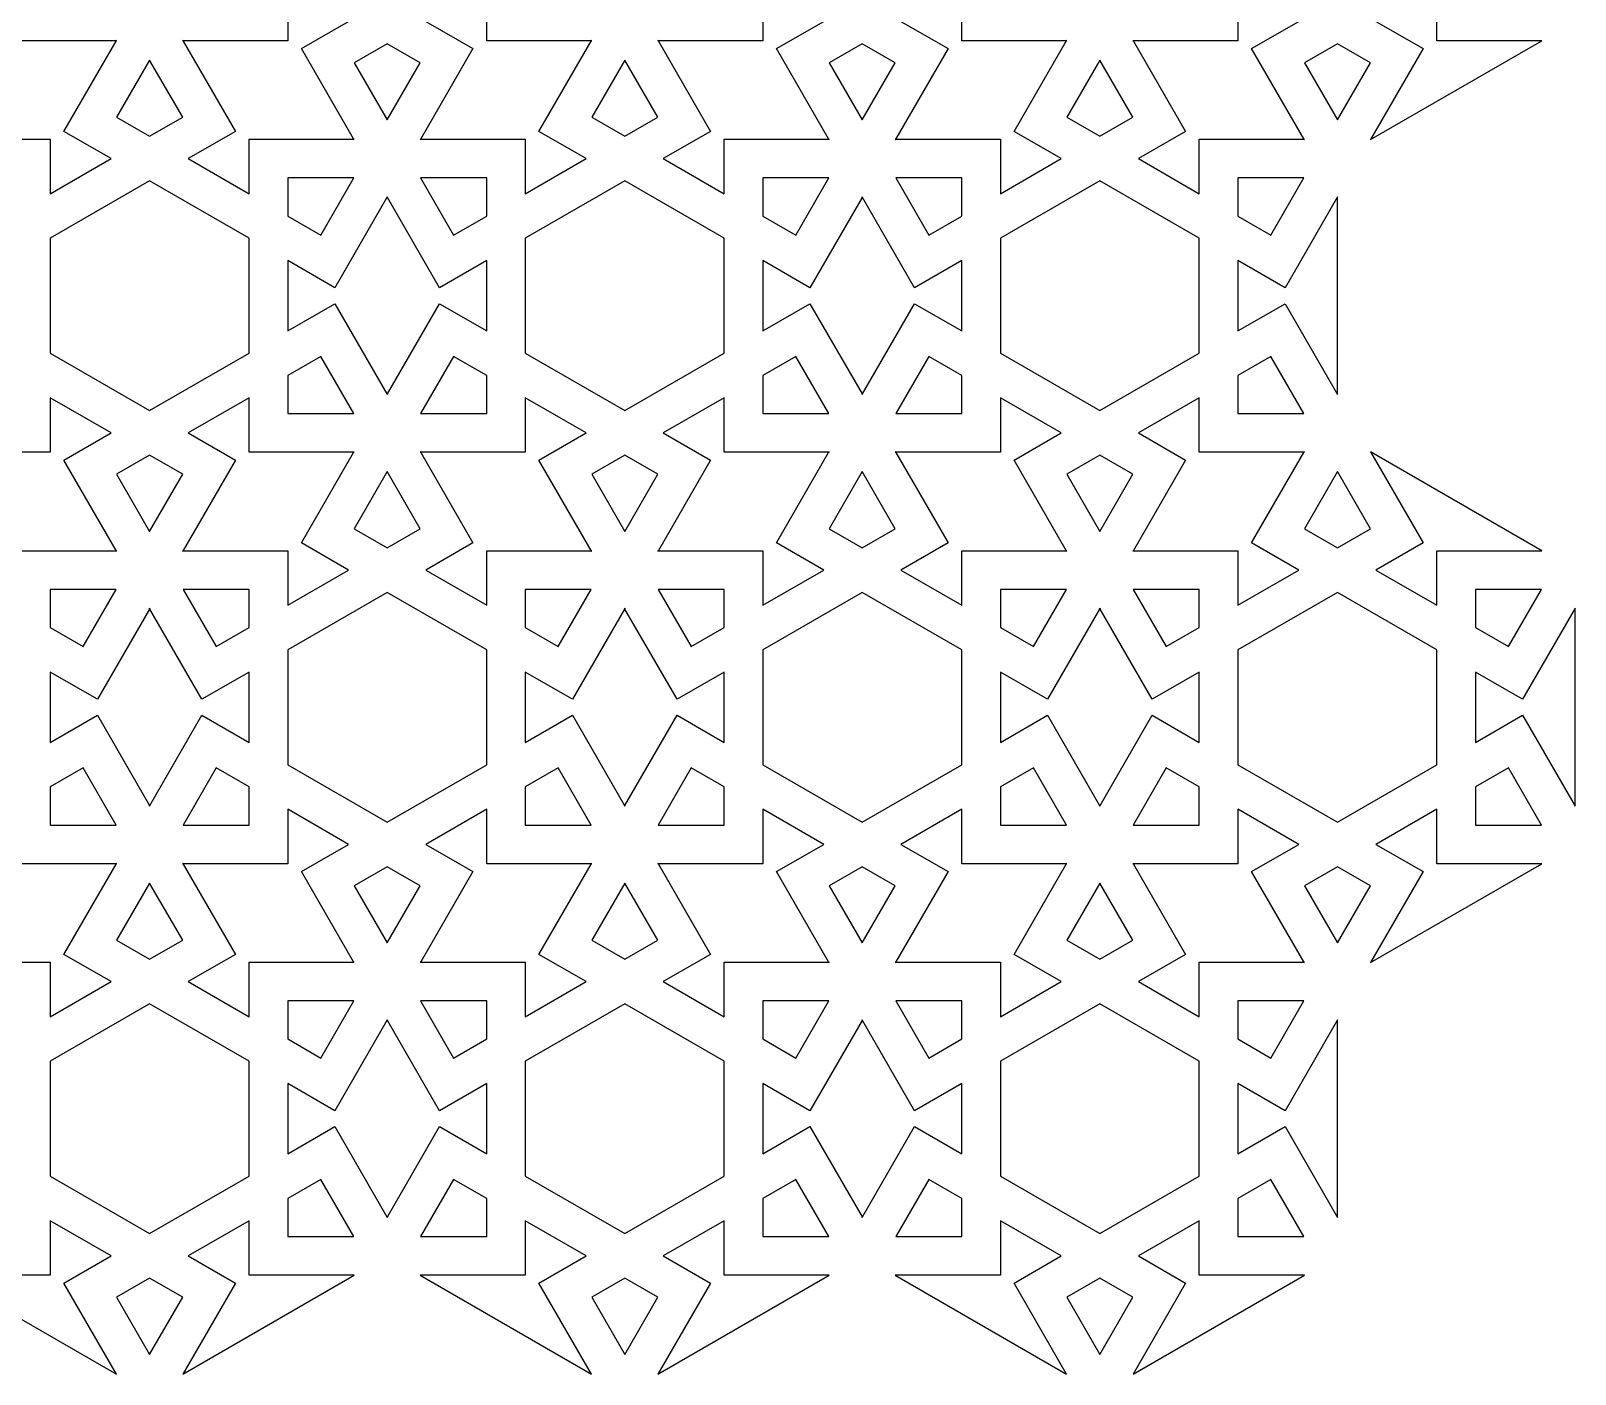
# Model space of a CAD drawing. Header units: metres. Extents: x -128 to 138, y -11 to 215.
# Drawn here: x 73.8 to 137.9, y -10.6 to 45.1 of the extents above; entities that cross this region are included whole.
import ezdxf

# ---------------------------------------------------------------- set-up
doc = ezdxf.new("R2010")
doc.units = ezdxf.units.M

msp = doc.modelspace()

# ---------------------------------------------------------------- linework, layer by layer
for p, q in [((84.4913, 46.9336), (84.4913, 44.6769)), ((92.7374, 44.6769), (92.7374, 46.9336)), ((104.183, 46.9336), (104.183, 44.6769)), ((112.429, 44.6769), (112.429, 46.9336)), ((123.875, 46.9336), (123.875, 44.6769)), ((132.122, 44.6769), (132.122, 46.9336)), ((85.06, 44.3486), (87.0144, 45.4769)), ((90.2144, 45.4769), (92.1687, 44.3486)), ((104.752, 44.3486), (106.706, 45.4769)), ((109.906, 45.4769), (111.861, 44.3486)), ((124.444, 44.3486), (126.399, 45.4769)), ((129.599, 45.4769), (131.553, 44.3486)), ((77.3654, 44.6769), (73.0453, 44.6769)), ((75.214, 40.9206), (77.3741, 44.6619)), ((77.3913, 44.6919), (77.3654, 44.6769)), ((77.3741, 44.6619), (77.4, 44.6769)), ((77.3827, 44.6769), (77.3913, 44.6919)), ((77.4, 44.6769), (77.3827, 44.6769)), ((80.1539, 44.6769), (80.1366, 44.6769)), ((80.1366, 44.6769), (80.1626, 44.6619)), ((80.1712, 44.6769), (80.1453, 44.6919)), ((80.1453, 44.6919), (80.1539, 44.6769)), ((80.1626, 44.6619), (82.3226, 40.9206)), ((84.4913, 44.6769), (80.1712, 44.6769)), ((87.2201, 40.6073), (85.06, 44.3486)), ((88.6143, 44.5531), (87.2457, 43.7629)), ((89.983, 43.7629), (88.6143, 44.5531)), ((92.1687, 44.3486), (90.0086, 40.6073)), ((97.0575, 44.6769), (92.7374, 44.6769)), ((94.9061, 40.9206), (97.0661, 44.6619)), ((97.0834, 44.6919), (97.0575, 44.6769)), ((97.0661, 44.6619), (97.0921, 44.6769)), ((97.0748, 44.6769), (97.0834, 44.6919)), ((97.0921, 44.6769), (97.0748, 44.6769)), ((99.846, 44.6769), (99.8287, 44.6769)), ((99.8287, 44.6769), (99.8547, 44.6619)), ((99.8633, 44.6769), (99.8374, 44.6919)), ((99.8374, 44.6919), (99.846, 44.6769)), ((99.8547, 44.6619), (102.015, 40.9206)), ((104.183, 44.6769), (99.8633, 44.6769)), ((106.912, 40.6073), (104.752, 44.3486)), ((108.306, 44.5531), (106.938, 43.7629)), ((109.675, 43.7629), (108.306, 44.5531)), ((111.861, 44.3486), (109.701, 40.6073)), ((116.75, 44.6769), (112.429, 44.6769)), ((114.598, 40.9206), (116.758, 44.662)), ((116.776, 44.6919), (116.75, 44.6769)), ((116.758, 44.662), (116.784, 44.6769)), ((116.767, 44.6769), (116.776, 44.6919)), ((116.784, 44.6769), (116.767, 44.6769)), ((119.538, 44.6769), (119.521, 44.6769)), ((119.521, 44.6769), (119.547, 44.6619)), ((119.555, 44.6769), (119.529, 44.6919)), ((119.529, 44.6919), (119.538, 44.6769)), ((119.547, 44.6619), (121.707, 40.9206)), ((123.875, 44.6769), (119.555, 44.6769)), ((126.604, 40.6073), (124.444, 44.3486)), ((127.999, 44.5531), (126.63, 43.7629)), ((129.367, 43.7629), (127.999, 44.5531)), ((129.375, 40.5773), (136.476, 44.6769)), ((131.553, 44.3486), (129.375, 40.5773)), ((136.476, 44.6769), (132.122, 44.6769)), ((78.7683, 43.8769), (77.3996, 41.5063)), ((80.137, 41.5063), (78.7683, 43.8769)), ((87.2457, 43.7629), (88.6143, 41.3923)), ((88.6143, 41.3923), (89.983, 43.7629)), ((98.4604, 43.8769), (97.0917, 41.5063)), ((99.8291, 41.5063), (98.4604, 43.8769)), ((106.938, 43.7629), (108.306, 41.3923)), ((108.306, 41.3923), (109.675, 43.7629)), ((118.152, 43.8769), (116.784, 41.5063)), ((119.521, 41.5063), (118.152, 43.8769)), ((126.63, 43.7629), (127.999, 41.3923)), ((127.999, 41.3923), (129.367, 43.7629)), ((77.3996, 41.5063), (78.7683, 40.716)), ((78.7683, 40.716), (80.137, 41.5063)), ((97.0917, 41.5063), (98.4604, 40.716)), ((98.4604, 40.716), (99.8291, 41.5063)), ((116.784, 41.5063), (118.152, 40.716)), ((118.152, 40.716), (119.521, 41.5063)), ((70.3252, 40.5923), (74.6453, 40.5923)), ((74.6453, 40.5923), (74.6453, 38.3356)), ((77.1683, 39.7923), (75.214, 40.9206)), ((82.3226, 40.9206), (80.3683, 39.7923)), ((82.8913, 40.5923), (87.2115, 40.5923)), ((82.8913, 38.3356), (82.8913, 40.5923)), ((87.2115, 40.5923), (87.2374, 40.5773)), ((87.2461, 40.5923), (87.2201, 40.6073)), ((87.2374, 40.5773), (87.2287, 40.5923)), ((87.2287, 40.5923), (87.2461, 40.5923)), ((90.0086, 40.6073), (89.9827, 40.5923)), ((89.9827, 40.5923), (90, 40.5923)), ((90, 40.5923), (89.9913, 40.5773)), ((89.9913, 40.5773), (90.0172, 40.5923)), ((90.0172, 40.5923), (94.3374, 40.5923)), ((94.3374, 40.5923), (94.3374, 38.3356)), ((96.8604, 39.7923), (94.9061, 40.9206)), ((102.015, 40.9206), (100.06, 39.7923)), ((102.583, 40.5923), (106.904, 40.5923)), ((102.583, 38.3356), (102.583, 40.5923)), ((106.904, 40.5923), (106.929, 40.5773)), ((106.938, 40.5923), (106.912, 40.6073)), ((106.929, 40.5773), (106.921, 40.5923)), ((106.921, 40.5923), (106.938, 40.5923)), ((109.701, 40.6073), (109.675, 40.5923)), ((109.675, 40.5923), (109.692, 40.5923)), ((109.692, 40.5923), (109.683, 40.5773)), ((109.683, 40.5773), (109.709, 40.5923)), ((109.709, 40.5923), (114.029, 40.5923)), ((114.029, 40.5923), (114.029, 38.3356)), ((116.552, 39.7923), (114.598, 40.9206)), ((121.707, 40.9206), (119.752, 39.7923)), ((122.275, 40.5923), (126.596, 40.5923)), ((122.275, 38.3356), (122.275, 40.5923)), ((126.596, 40.5923), (126.622, 40.5773)), ((126.63, 40.5923), (126.604, 40.6073)), ((126.622, 40.5773), (126.613, 40.5923)), ((126.613, 40.5923), (126.63, 40.5923)), ((74.6453, 38.3356), (77.1683, 39.7923)), ((80.3683, 39.7923), (82.8913, 38.3356)), ((94.3374, 38.3356), (96.8604, 39.7923)), ((100.06, 39.7923), (102.583, 38.3356)), ((114.029, 38.3356), (116.552, 39.7923)), ((119.752, 39.7923), (122.275, 38.3356)), ((78.7683, 38.8685), (74.6453, 36.4881)), ((82.8913, 36.4881), (78.7683, 38.8685)), ((87.2287, 38.9923), (84.4913, 38.9923)), ((84.4913, 38.9923), (84.4913, 37.4119)), ((85.86, 36.6217), (87.2287, 38.9923)), ((92.7374, 38.9923), (90, 38.9923)), ((90, 38.9923), (91.3687, 36.6216)), ((92.7374, 37.4119), (92.7374, 38.9923)), ((98.4604, 38.8685), (94.3374, 36.4881)), ((102.583, 36.4881), (98.4604, 38.8685)), ((106.921, 38.9923), (104.183, 38.9923)), ((104.183, 38.9923), (104.183, 37.4119)), ((105.552, 36.6217), (106.921, 38.9923)), ((112.429, 38.9923), (109.692, 38.9923)), ((109.692, 38.9923), (111.061, 36.6216)), ((112.429, 37.4119), (112.429, 38.9923)), ((118.152, 38.8685), (114.029, 36.4881)), ((122.275, 36.4881), (118.152, 38.8685)), ((126.613, 38.9923), (123.876, 38.9923)), ((123.876, 38.9923), (123.876, 37.4119)), ((125.244, 36.6217), (126.613, 38.9923)), ((88.6057, 38.1773), (86.4456, 34.436)), ((88.6143, 38.1923), (88.6057, 38.2073)), ((88.6057, 38.2073), (88.6057, 38.1773)), ((88.623, 38.2073), (88.6143, 38.1923)), ((88.623, 38.1773), (88.623, 38.2073)), ((90.7831, 34.436), (88.623, 38.1773)), ((108.298, 38.1773), (106.138, 34.436)), ((108.306, 38.1923), (108.298, 38.2073)), ((108.298, 38.2073), (108.298, 38.1773)), ((108.315, 38.2073), (108.306, 38.1923)), ((108.315, 38.1773), (108.315, 38.2073)), ((110.475, 34.436), (108.315, 38.1773)), ((128.007, 38.2073), (125.83, 34.436)), ((128.007, 30.0081), (128.007, 38.2073)), ((84.4913, 37.4119), (85.86, 36.6217)), ((91.3687, 36.6216), (92.7374, 37.4119)), ((104.183, 37.4119), (105.552, 36.6217)), ((111.061, 36.6216), (112.429, 37.4119)), ((123.876, 37.4119), (125.244, 36.6217)), ((74.6453, 36.4881), (74.6453, 31.7272)), ((82.8913, 31.7272), (82.8913, 36.4881)), ((94.3374, 36.4881), (94.3374, 31.7272)), ((102.583, 31.7272), (102.583, 36.4881)), ((114.029, 36.4881), (114.029, 31.7272)), ((122.275, 31.7272), (122.275, 36.4881)), ((86.4456, 34.436), (84.4913, 35.5643)), ((84.4913, 35.5643), (84.4913, 32.651)), ((92.7374, 35.5643), (90.7831, 34.436)), ((92.7374, 32.651), (92.7374, 35.5643)), ((106.138, 34.436), (104.183, 35.5643)), ((104.183, 35.5643), (104.183, 32.651)), ((112.429, 35.5643), (110.475, 34.436)), ((112.429, 32.651), (112.429, 35.5643)), ((125.83, 34.436), (123.875, 35.5643)), ((123.875, 35.5643), (123.876, 32.651)), ((84.4913, 32.651), (86.4457, 33.7793)), ((86.4457, 33.7793), (88.6057, 30.038)), ((88.623, 30.038), (90.7831, 33.7793)), ((90.7831, 33.7793), (92.7374, 32.651)), ((104.183, 32.651), (106.138, 33.7793)), ((106.138, 33.7793), (108.298, 30.038)), ((108.315, 30.038), (110.475, 33.7793)), ((110.475, 33.7793), (112.429, 32.651)), ((123.876, 32.651), (125.83, 33.7793)), ((125.83, 33.7793), (128.007, 30.0081)), ((74.6453, 31.7272), (78.7683, 29.3468)), ((78.7683, 29.3468), (82.8913, 31.7272)), ((85.86, 31.5937), (84.4913, 30.8035)), ((87.2287, 29.2231), (85.86, 31.5937)), ((91.3687, 31.5937), (90, 29.2231)), ((92.7374, 30.8035), (91.3687, 31.5937)), ((94.3374, 31.7272), (98.4604, 29.3468)), ((98.4604, 29.3468), (102.583, 31.7272)), ((105.552, 31.5937), (104.183, 30.8035)), ((106.921, 29.2231), (105.552, 31.5937)), ((111.061, 31.5937), (109.692, 29.2231)), ((112.429, 30.8035), (111.061, 31.5937)), ((114.029, 31.7272), (118.152, 29.3468)), ((118.152, 29.3468), (122.275, 31.7272)), ((125.244, 31.5937), (123.875, 30.8035)), ((126.613, 29.2231), (125.244, 31.5937)), ((84.4913, 30.8035), (84.4913, 29.2231)), ((92.7374, 29.2231), (92.7374, 30.8035)), ((104.183, 30.8035), (104.183, 29.2231)), ((112.429, 29.2231), (112.429, 30.8035)), ((123.875, 30.8035), (123.875, 29.2231)), ((77.1683, 28.4231), (74.6453, 29.8797)), ((74.6453, 29.8797), (74.6453, 27.6231)), ((82.8913, 29.8797), (80.3683, 28.4231)), ((82.8913, 27.6231), (82.8913, 29.8797)), ((88.6057, 30.038), (88.6057, 30.008)), ((88.6057, 30.008), (88.6144, 30.023)), ((88.6144, 30.023), (88.623, 30.0081)), ((88.623, 30.0081), (88.623, 30.038)), ((96.8604, 28.4231), (94.3374, 29.8797)), ((94.3374, 29.8797), (94.3374, 27.6231)), ((102.583, 29.8797), (100.06, 28.4231)), ((102.583, 27.6231), (102.583, 29.8797)), ((108.298, 30.038), (108.298, 30.008)), ((108.298, 30.008), (108.306, 30.023)), ((108.306, 30.023), (108.315, 30.0081)), ((108.315, 30.0081), (108.315, 30.038)), ((116.552, 28.4231), (114.029, 29.8797)), ((114.029, 29.8797), (114.029, 27.6231)), ((122.275, 29.8797), (119.752, 28.4231)), ((122.275, 27.6231), (122.275, 29.8797)), ((84.4913, 29.2231), (87.2287, 29.2231)), ((90, 29.2231), (92.7374, 29.2231)), ((104.183, 29.2231), (106.921, 29.2231)), ((109.692, 29.2231), (112.429, 29.2231)), ((123.875, 29.2231), (126.613, 29.2231)), ((75.214, 27.2947), (77.1683, 28.4231)), ((80.3683, 28.4231), (82.3226, 27.2948)), ((94.9061, 27.2947), (96.8604, 28.4231)), ((100.06, 28.4231), (102.015, 27.2948)), ((114.598, 27.2947), (116.552, 28.4231)), ((119.752, 28.4231), (121.707, 27.2948)), ((74.6453, 27.6231), (70.3251, 27.6231)), ((87.2115, 27.6231), (82.8913, 27.6231)), ((85.06, 23.8668), (87.2201, 27.6081)), ((87.2374, 27.638), (87.2115, 27.6231)), ((87.2201, 27.6081), (87.246, 27.6231)), ((87.2287, 27.6231), (87.2374, 27.638)), ((87.246, 27.6231), (87.2287, 27.6231)), ((90, 27.6231), (89.9827, 27.6231)), ((89.9827, 27.6231), (90.0086, 27.6081)), ((90.0172, 27.6231), (89.9913, 27.638)), ((89.9913, 27.638), (90, 27.6231)), ((90.0086, 27.6081), (92.1687, 23.8668)), ((94.3374, 27.6231), (90.0172, 27.6231)), ((106.904, 27.6231), (102.583, 27.6231)), ((104.752, 23.8668), (106.912, 27.6081)), ((106.929, 27.638), (106.904, 27.6231)), ((106.912, 27.6081), (106.938, 27.6231)), ((106.921, 27.6231), (106.929, 27.638)), ((106.938, 27.6231), (106.921, 27.6231)), ((109.692, 27.6231), (109.675, 27.6231)), ((109.675, 27.6231), (109.701, 27.6081)), ((109.709, 27.6231), (109.683, 27.638)), ((109.683, 27.638), (109.692, 27.6231)), ((109.701, 27.6081), (111.861, 23.8668)), ((114.029, 27.6231), (109.709, 27.6231)), ((126.596, 27.6231), (122.275, 27.6231)), ((124.444, 23.8668), (126.604, 27.6081)), ((126.622, 27.638), (126.596, 27.6231)), ((126.604, 27.6081), (126.63, 27.6231)), ((126.613, 27.6231), (126.622, 27.638)), ((126.63, 27.6231), (126.613, 27.6231)), ((136.476, 23.5384), (129.375, 27.638)), ((129.375, 27.638), (131.553, 23.8668)), ((77.3741, 23.5534), (75.214, 27.2947)), ((78.7683, 27.4993), (77.3996, 26.7091)), ((80.137, 26.7091), (78.7683, 27.4993)), ((82.3226, 27.2948), (80.1626, 23.5534)), ((97.0661, 23.5534), (94.9061, 27.2947)), ((98.4604, 27.4993), (97.0917, 26.7091)), ((99.8291, 26.7091), (98.4604, 27.4993)), ((102.015, 27.2948), (99.8546, 23.5534)), ((116.758, 23.5534), (114.598, 27.2947)), ((118.152, 27.4993), (116.784, 26.7091)), ((119.521, 26.7091), (118.152, 27.4993)), ((121.707, 27.2948), (119.547, 23.5534)), ((77.3996, 26.7091), (78.7683, 24.3385)), ((78.7683, 24.3385), (80.137, 26.7091)), ((88.6143, 26.823), (87.2457, 24.4524)), ((89.983, 24.4524), (88.6143, 26.823)), ((97.0917, 26.7091), (98.4604, 24.3385)), ((98.4604, 24.3385), (99.8291, 26.7091)), ((108.306, 26.823), (106.938, 24.4524)), ((109.675, 24.4524), (108.306, 26.823)), ((116.784, 26.7091), (118.152, 24.3385)), ((118.152, 24.3385), (119.521, 26.7091)), ((127.999, 26.823), (126.63, 24.4524)), ((129.367, 24.4524), (127.999, 26.823)), ((87.2457, 24.4524), (88.6143, 23.6622)), ((88.6143, 23.6622), (89.983, 24.4524)), ((106.938, 24.4524), (108.306, 23.6622)), ((108.306, 23.6622), (109.675, 24.4524)), ((126.63, 24.4524), (127.999, 23.6622)), ((127.999, 23.6622), (129.367, 24.4524)), ((87.0143, 22.7384), (85.06, 23.8668)), ((92.1687, 23.8668), (90.2143, 22.7384)), ((106.706, 22.7384), (104.752, 23.8668)), ((111.861, 23.8668), (109.906, 22.7384)), ((126.399, 22.7384), (124.444, 23.8668)), ((131.553, 23.8668), (129.599, 22.7384)), ((73.0453, 23.5384), (77.3654, 23.5384)), ((77.3654, 23.5384), (77.3913, 23.5235)), ((77.4, 23.5384), (77.3741, 23.5534)), ((77.3913, 23.5235), (77.3827, 23.5384)), ((77.3827, 23.5384), (77.4, 23.5384)), ((80.1626, 23.5534), (80.1366, 23.5384)), ((80.1366, 23.5384), (80.1539, 23.5384)), ((80.1539, 23.5384), (80.1453, 23.5235)), ((80.1453, 23.5235), (80.1712, 23.5384)), ((80.1712, 23.5384), (84.4913, 23.5384)), ((84.4913, 23.5384), (84.4913, 21.2818)), ((92.7374, 23.5384), (97.0575, 23.5384)), ((92.7374, 21.2818), (92.7374, 23.5384)), ((97.0575, 23.5384), (97.0834, 23.5235)), ((97.0921, 23.5384), (97.0661, 23.5534)), ((97.0834, 23.5235), (97.0748, 23.5384)), ((97.0748, 23.5384), (97.0921, 23.5384)), ((99.8546, 23.5534), (99.8287, 23.5384)), ((99.8287, 23.5384), (99.846, 23.5384)), ((99.846, 23.5384), (99.8374, 23.5235)), ((99.8374, 23.5235), (99.8633, 23.5384)), ((99.8633, 23.5384), (104.183, 23.5384)), ((104.183, 23.5384), (104.183, 21.2818)), ((112.429, 23.5384), (116.75, 23.5384)), ((112.429, 21.2818), (112.429, 23.5384)), ((116.75, 23.5384), (116.775, 23.5235)), ((116.784, 23.5384), (116.758, 23.5534)), ((116.775, 23.5235), (116.767, 23.5384)), ((116.767, 23.5384), (116.784, 23.5384)), ((119.547, 23.5534), (119.521, 23.5384)), ((119.521, 23.5384), (119.538, 23.5384)), ((119.538, 23.5384), (119.529, 23.5235)), ((119.529, 23.5235), (119.555, 23.5384)), ((119.555, 23.5384), (123.875, 23.5384)), ((123.875, 23.5384), (123.875, 21.2818)), ((132.122, 23.5384), (136.476, 23.5384)), ((132.122, 21.2818), (132.122, 23.5384)), ((84.4913, 21.2818), (87.0143, 22.7384)), ((90.2143, 22.7384), (92.7374, 21.2818)), ((104.183, 21.2818), (106.706, 22.7384)), ((109.906, 22.7384), (112.429, 21.2818)), ((123.875, 21.2818), (126.399, 22.7384)), ((129.599, 22.7384), (132.122, 21.2818)), ((77.3827, 21.9384), (74.6453, 21.9384)), ((74.6453, 21.9384), (74.6453, 20.358)), ((76.014, 19.5678), (77.3827, 21.9384)), ((82.8913, 21.9384), (80.154, 21.9384)), ((80.154, 21.9384), (81.5226, 19.5678)), ((82.8913, 20.358), (82.8913, 21.9384)), ((88.6143, 21.8147), (84.4913, 19.4343)), ((92.7374, 19.4343), (88.6143, 21.8147)), ((97.0748, 21.9384), (94.3374, 21.9384)), ((94.3374, 21.9384), (94.3374, 20.358)), ((95.7061, 19.5678), (97.0748, 21.9384)), ((102.583, 21.9384), (99.846, 21.9384)), ((99.846, 21.9384), (101.215, 19.5678)), ((102.583, 20.358), (102.583, 21.9384)), ((108.306, 21.8147), (104.183, 19.4343)), ((112.429, 19.4343), (108.306, 21.8147)), ((116.767, 21.9384), (114.029, 21.9384)), ((114.029, 21.9384), (114.029, 20.358)), ((115.398, 19.5678), (116.767, 21.9384)), ((122.275, 21.9384), (119.538, 21.9384)), ((119.538, 21.9384), (120.907, 19.5678)), ((122.275, 20.358), (122.275, 21.9384)), ((127.998, 21.8147), (123.875, 19.4343)), ((132.122, 19.4343), (127.998, 21.8147)), ((136.459, 21.9384), (133.722, 21.9384)), ((133.722, 21.9384), (133.722, 20.358)), ((135.09, 19.5678), (136.459, 21.9384)), ((78.7597, 21.1235), (76.5996, 17.3822)), ((78.7683, 21.1385), (78.7597, 21.1534)), ((78.7597, 21.1534), (78.7597, 21.1235)), ((78.777, 21.1535), (78.7683, 21.1385)), ((78.777, 21.1234), (78.777, 21.1535)), ((80.937, 17.3822), (78.777, 21.1234)), ((98.4517, 21.1235), (96.2917, 17.3822)), ((98.4604, 21.1385), (98.4517, 21.1534)), ((98.4517, 21.1534), (98.4517, 21.1235)), ((98.4691, 21.1535), (98.4604, 21.1385)), ((98.4691, 21.1234), (98.4691, 21.1535)), ((100.629, 17.3822), (98.4691, 21.1234)), ((118.144, 21.1235), (115.984, 17.3822)), ((118.152, 21.1385), (118.144, 21.1534)), ((118.144, 21.1534), (118.144, 21.1235)), ((118.161, 21.1535), (118.152, 21.1385)), ((118.161, 21.1234), (118.161, 21.1535)), ((120.321, 17.3822), (118.161, 21.1234)), ((137.853, 21.1535), (135.676, 17.3822)), ((137.853, 12.9542), (137.853, 21.1535)), ((74.6453, 20.358), (76.014, 19.5678)), ((81.5226, 19.5678), (82.8913, 20.358)), ((94.3374, 20.358), (95.7061, 19.5678)), ((101.215, 19.5678), (102.583, 20.358)), ((114.029, 20.358), (115.398, 19.5678)), ((120.907, 19.5678), (122.275, 20.358)), ((133.722, 20.358), (135.09, 19.5678)), ((84.4913, 19.4343), (84.4913, 14.6734)), ((92.7374, 14.6734), (92.7374, 19.4343)), ((104.183, 19.4343), (104.183, 14.6734)), ((112.429, 14.6734), (112.429, 19.4343)), ((123.875, 19.4343), (123.875, 14.6734)), ((132.122, 14.6734), (132.122, 19.4343)), ((76.5996, 17.3822), (74.6453, 18.5105)), ((74.6453, 18.5105), (74.6453, 15.5972)), ((82.8913, 18.5105), (80.937, 17.3822)), ((82.8913, 15.5972), (82.8913, 18.5105)), ((96.2917, 17.3822), (94.3374, 18.5105)), ((94.3374, 18.5105), (94.3374, 15.5972)), ((102.583, 18.5105), (100.629, 17.3822)), ((102.583, 15.5972), (102.583, 18.5105)), ((115.984, 17.3822), (114.029, 18.5105)), ((114.029, 18.5105), (114.029, 15.5972)), ((122.275, 18.5105), (120.321, 17.3822)), ((122.275, 15.5972), (122.275, 18.5105)), ((135.676, 17.3822), (133.722, 18.5105)), ((133.722, 18.5105), (133.722, 15.5972)), ((74.6453, 15.5972), (76.5996, 16.7255)), ((76.5996, 16.7255), (78.7596, 12.9842)), ((78.777, 12.9842), (80.937, 16.7255)), ((80.937, 16.7255), (82.8913, 15.5972)), ((94.3374, 15.5972), (96.2917, 16.7255)), ((96.2917, 16.7255), (98.4517, 12.9842)), ((98.469, 12.9842), (100.629, 16.7255)), ((100.629, 16.7255), (102.583, 15.5972)), ((114.029, 15.5972), (115.984, 16.7255)), ((115.984, 16.7255), (118.144, 12.9842)), ((118.161, 12.9842), (120.321, 16.7255)), ((120.321, 16.7255), (122.275, 15.5972)), ((133.722, 15.5972), (135.676, 16.7255)), ((135.676, 16.7255), (137.853, 12.9542)), ((76.014, 14.5399), (74.6453, 13.7496)), ((77.3827, 12.1692), (76.014, 14.5399)), ((81.5226, 14.5399), (80.1539, 12.1692)), ((82.8913, 13.7496), (81.5226, 14.5399)), ((84.4913, 14.6734), (88.6144, 12.293)), ((88.6144, 12.293), (92.7374, 14.6734)), ((95.7061, 14.5399), (94.3374, 13.7496)), ((97.0747, 12.1692), (95.7061, 14.5399)), ((101.215, 14.5399), (99.846, 12.1692)), ((102.583, 13.7496), (101.215, 14.5399)), ((104.183, 14.6734), (108.306, 12.293)), ((108.306, 12.293), (112.429, 14.6734)), ((115.398, 14.5399), (114.029, 13.7496)), ((116.767, 12.1692), (115.398, 14.5399)), ((120.907, 14.5399), (119.538, 12.1692)), ((122.275, 13.7496), (120.907, 14.5399)), ((123.875, 14.6734), (127.999, 12.293)), ((127.999, 12.293), (132.122, 14.6734)), ((135.09, 14.5399), (133.722, 13.7496)), ((136.459, 12.1692), (135.09, 14.5399)), ((74.6453, 13.7496), (74.6453, 12.1692)), ((82.8913, 12.1692), (82.8913, 13.7496)), ((94.3374, 13.7496), (94.3374, 12.1692)), ((102.583, 12.1692), (102.583, 13.7496)), ((114.029, 13.7496), (114.029, 12.1692)), ((122.275, 12.1692), (122.275, 13.7496)), ((133.722, 13.7496), (133.722, 12.1692)), ((78.7596, 12.9842), (78.7596, 12.9542)), ((78.7596, 12.9542), (78.7683, 12.9692)), ((78.7683, 12.9692), (78.777, 12.9542)), ((78.777, 12.9542), (78.777, 12.9842)), ((87.0144, 11.3692), (84.4913, 12.8259)), ((84.4913, 12.8259), (84.4913, 10.5692)), ((92.7374, 12.8259), (90.2144, 11.3692)), ((92.7374, 10.5692), (92.7374, 12.8259)), ((98.4517, 12.9842), (98.4517, 12.9542)), ((98.4517, 12.9542), (98.4604, 12.9692)), ((98.4604, 12.9692), (98.469, 12.9542)), ((98.469, 12.9542), (98.469, 12.9842)), ((106.706, 11.3692), (104.183, 12.8259)), ((104.183, 12.8259), (104.183, 10.5692)), ((112.429, 12.8259), (109.906, 11.3692)), ((112.429, 10.5692), (112.429, 12.8259)), ((118.144, 12.9842), (118.144, 12.9542)), ((118.144, 12.9542), (118.152, 12.9692)), ((118.152, 12.9692), (118.161, 12.9542)), ((118.161, 12.9542), (118.161, 12.9842)), ((126.399, 11.3692), (123.875, 12.8259)), ((123.875, 12.8259), (123.875, 10.5692)), ((132.122, 12.8259), (129.599, 11.3692)), ((132.122, 10.5692), (132.122, 12.8259)), ((74.6453, 12.1692), (77.3827, 12.1692)), ((80.1539, 12.1692), (82.8913, 12.1692)), ((94.3374, 12.1692), (97.0747, 12.1692)), ((99.846, 12.1692), (102.583, 12.1692)), ((114.029, 12.1692), (116.767, 12.1692)), ((119.538, 12.1692), (122.275, 12.1692)), ((133.722, 12.1692), (136.459, 12.1692)), ((85.06, 10.2409), (87.0144, 11.3692)), ((90.2144, 11.3692), (92.1687, 10.2409)), ((104.752, 10.2409), (106.706, 11.3692)), ((109.906, 11.3692), (111.861, 10.2409)), ((124.444, 10.2409), (126.399, 11.3692)), ((129.599, 11.3692), (131.553, 10.2409)), ((77.3654, 10.5692), (73.0453, 10.5692)), ((75.214, 6.81293), (77.3741, 10.5543)), ((77.3913, 10.5842), (77.3654, 10.5692)), ((77.3741, 10.5543), (77.4, 10.5692)), ((77.3827, 10.5692), (77.3913, 10.5842)), ((77.4, 10.5692), (77.3827, 10.5692)), ((80.1539, 10.5692), (80.1366, 10.5692)), ((80.1366, 10.5692), (80.1626, 10.5542)), ((80.1712, 10.5692), (80.1453, 10.5842)), ((80.1453, 10.5842), (80.1539, 10.5692)), ((80.1626, 10.5542), (82.3226, 6.81294)), ((84.4913, 10.5692), (80.1712, 10.5692)), ((88.6143, 10.4455), (87.2457, 9.65526)), ((89.983, 9.65526), (88.6143, 10.4455)), ((97.0575, 10.5692), (92.7374, 10.5692)), ((94.9061, 6.81293), (97.0661, 10.5543)), ((97.0834, 10.5842), (97.0575, 10.5692)), ((97.0661, 10.5543), (97.0921, 10.5692)), ((97.0748, 10.5692), (97.0834, 10.5842)), ((97.0921, 10.5692), (97.0748, 10.5692)), ((99.846, 10.5692), (99.8287, 10.5692)), ((99.8287, 10.5692), (99.8547, 10.5543)), ((99.8633, 10.5692), (99.8374, 10.5842)), ((99.8374, 10.5842), (99.846, 10.5692)), ((99.8547, 10.5543), (102.015, 6.81294)), ((104.183, 10.5692), (99.8633, 10.5692)), ((108.306, 10.4455), (106.938, 9.65526)), ((109.675, 9.65526), (108.306, 10.4455)), ((116.75, 10.5692), (112.429, 10.5692)), ((114.598, 6.81293), (116.758, 10.5543)), ((116.776, 10.5842), (116.75, 10.5692)), ((116.758, 10.5543), (116.784, 10.5692)), ((116.767, 10.5692), (116.776, 10.5842)), ((116.784, 10.5692), (116.767, 10.5692)), ((119.538, 10.5692), (119.521, 10.5692)), ((119.521, 10.5692), (119.547, 10.5542)), ((119.555, 10.5692), (119.529, 10.5842)), ((119.529, 10.5842), (119.538, 10.5692)), ((119.547, 10.5542), (121.707, 6.81294)), ((123.875, 10.5692), (119.555, 10.5692)), ((127.999, 10.4455), (126.63, 9.65526)), ((129.367, 9.65526), (127.999, 10.4455)), ((129.375, 6.46962), (136.476, 10.5692)), ((136.476, 10.5692), (132.122, 10.5692)), ((78.7683, 9.76921), (77.3996, 7.39857)), ((80.137, 7.39857), (78.7683, 9.76921)), ((87.2201, 6.49959), (85.06, 10.2409)), ((87.2457, 9.65526), (88.6143, 7.28462)), ((88.6143, 7.28462), (89.983, 9.65526)), ((92.1687, 10.2409), (90.0086, 6.49957)), ((98.4604, 9.76921), (97.0917, 7.39857)), ((99.8291, 7.39857), (98.4604, 9.76921)), ((106.912, 6.49959), (104.752, 10.2409)), ((106.938, 9.65526), (108.306, 7.28462)), ((108.306, 7.28462), (109.675, 9.65526)), ((111.861, 10.2409), (109.701, 6.49957)), ((118.152, 9.76921), (116.784, 7.39857)), ((119.521, 7.39857), (118.152, 9.76921)), ((126.604, 6.49959), (124.444, 10.2409)), ((126.63, 9.65526), (127.999, 7.28462)), ((127.999, 7.28462), (129.367, 9.65526)), ((131.553, 10.2409), (129.375, 6.46962)), ((77.3996, 7.39857), (78.7683, 6.60837)), ((78.7683, 6.60837), (80.137, 7.39857)), ((97.0917, 7.39857), (98.4604, 6.60837)), ((98.4604, 6.60837), (99.8291, 7.39857)), ((116.784, 7.39857), (118.152, 6.60837)), ((118.152, 6.60837), (119.521, 7.39857)), ((70.3252, 6.48459), (74.6453, 6.48459)), ((74.6453, 6.48459), (74.6453, 4.22794)), ((77.1683, 5.6846), (75.214, 6.81293)), ((82.3226, 6.81294), (80.3683, 5.68462)), ((82.8913, 6.48459), (87.2115, 6.48459)), ((82.8913, 4.22794), (82.8913, 6.48459)), ((87.2115, 6.48459), (87.2374, 6.46962)), ((87.2461, 6.48459), (87.2201, 6.49959)), ((87.2374, 6.46962), (87.2287, 6.48459)), ((87.2287, 6.48459), (87.2461, 6.48459)), ((90.0086, 6.49957), (89.9827, 6.48459)), ((89.9827, 6.48459), (90, 6.48459)), ((90, 6.48459), (89.9913, 6.46962)), ((89.9913, 6.46962), (90.0172, 6.48459)), ((90.0172, 6.48459), (94.3374, 6.48459)), ((94.3374, 6.48459), (94.3374, 4.22794)), ((96.8604, 5.6846), (94.9061, 6.81293)), ((102.015, 6.81294), (100.06, 5.68462)), ((102.583, 6.48459), (106.904, 6.48459)), ((102.583, 4.22794), (102.583, 6.48459)), ((106.904, 6.48459), (106.929, 6.46962)), ((106.938, 6.48459), (106.912, 6.49959)), ((106.929, 6.46962), (106.921, 6.48459)), ((106.921, 6.48459), (106.938, 6.48459)), ((109.701, 6.49957), (109.675, 6.48459)), ((109.675, 6.48459), (109.692, 6.48459)), ((109.692, 6.48459), (109.683, 6.46962)), ((109.683, 6.46962), (109.709, 6.48459)), ((109.709, 6.48459), (114.029, 6.48459)), ((114.029, 6.48459), (114.029, 4.22794)), ((116.552, 5.6846), (114.598, 6.81293)), ((121.707, 6.81294), (119.752, 5.68462)), ((122.275, 6.48459), (126.596, 6.48459)), ((122.275, 4.22794), (122.275, 6.48459)), ((126.596, 6.48459), (126.622, 6.46962)), ((126.63, 6.48459), (126.604, 6.49959)), ((126.622, 6.46962), (126.613, 6.48459)), ((126.613, 6.48459), (126.63, 6.48459)), ((74.6453, 4.22794), (77.1683, 5.6846)), ((80.3683, 5.68462), (82.8913, 4.22794)), ((94.3374, 4.22794), (96.8604, 5.6846)), ((100.06, 5.68462), (102.583, 4.22794)), ((114.029, 4.22794), (116.552, 5.6846)), ((119.752, 5.68462), (122.275, 4.22794)), ((78.7683, 4.76085), (74.6453, 2.38043)), ((82.8913, 2.38043), (78.7683, 4.76085)), ((87.2287, 4.88461), (84.4913, 4.8846)), ((84.4913, 4.8846), (84.4913, 3.30418)), ((85.86, 2.51398), (87.2287, 4.88461)), ((92.7374, 4.8846), (90, 4.8846)), ((90, 4.8846), (91.3687, 2.51396)), ((92.7374, 3.30418), (92.7374, 4.8846)), ((98.4604, 4.76085), (94.3374, 2.38043)), ((102.583, 2.38043), (98.4604, 4.76085)), ((106.921, 4.88461), (104.183, 4.8846)), ((104.183, 4.8846), (104.183, 3.30418)), ((105.552, 2.51398), (106.921, 4.88461)), ((112.429, 4.8846), (109.692, 4.8846)), ((109.692, 4.8846), (111.061, 2.51396)), ((112.429, 3.30418), (112.429, 4.8846)), ((118.152, 4.76085), (114.029, 2.38043)), ((122.275, 2.38043), (118.152, 4.76085)), ((126.613, 4.88461), (123.876, 4.8846)), ((123.876, 4.8846), (123.876, 3.30418)), ((125.244, 2.51398), (126.613, 4.88461)), ((88.6057, 4.06964), (86.4456, 0.32834)), ((88.6143, 4.08463), (88.6057, 4.09961)), ((88.6057, 4.09961), (88.6057, 4.06964)), ((88.623, 4.09964), (88.6143, 4.08463)), ((88.623, 4.06961), (88.623, 4.09964)), ((90.7831, 0.32834), (88.623, 4.06961)), ((108.298, 4.06964), (106.138, 0.32834)), ((108.306, 4.08463), (108.298, 4.09961)), ((108.298, 4.09961), (108.298, 4.06964)), ((108.315, 4.09964), (108.306, 4.08463)), ((108.315, 4.06961), (108.315, 4.09964)), ((110.475, 0.32834), (108.315, 4.06961)), ((128.007, 4.09964), (125.83, 0.32834)), ((128.007, -4.09961), (128.007, 4.09964)), ((84.4913, 3.30418), (85.86, 2.51398)), ((91.3687, 2.51396), (92.7374, 3.30418)), ((104.183, 3.30418), (105.552, 2.51398)), ((111.061, 2.51396), (112.429, 3.30418)), ((123.876, 3.30418), (125.244, 2.51398)), ((74.6453, 2.38043), (74.6453, -2.38043)), ((82.8913, -2.38043), (82.8913, 2.38043)), ((94.3374, 2.38043), (94.3374, -2.38043)), ((102.583, -2.38043), (102.583, 2.38043)), ((114.029, 2.38043), (114.029, -2.38043)), ((122.275, -2.38043), (122.275, 2.38043)), ((86.4456, 0.32834), (84.4913, 1.45667)), ((84.4913, 1.45667), (84.4913, -1.45667)), ((92.7374, 1.45667), (90.7831, 0.32834)), ((92.7374, -1.45667), (92.7374, 1.45667)), ((106.138, 0.32834), (104.183, 1.45667)), ((104.183, 1.45667), (104.183, -1.45667)), ((112.429, 1.45667), (110.475, 0.32834)), ((112.429, -1.45667), (112.429, 1.45667)), ((125.83, 0.32834), (123.875, 1.45667)), ((123.875, 1.45667), (123.876, -1.45667)), ((84.4913, -1.45667), (86.4457, -0.32834)), ((86.4457, -0.32834), (88.6057, -4.06964)), ((88.623, -4.06967), (90.7831, -0.32834)), ((90.7831, -0.32834), (92.7374, -1.45667)), ((104.183, -1.45667), (106.138, -0.32834)), ((106.138, -0.32834), (108.298, -4.06964)), ((108.315, -4.06967), (110.475, -0.32834)), ((110.475, -0.32834), (112.429, -1.45667)), ((123.876, -1.45667), (125.83, -0.32834)), ((125.83, -0.32834), (128.007, -4.09961)), ((74.6453, -2.38043), (78.7683, -4.76085)), ((78.7683, -4.76085), (82.8913, -2.38043)), ((85.86, -2.51396), (84.4913, -3.30418)), ((87.2287, -4.8846), (85.86, -2.51396)), ((91.3687, -2.51398), (90, -4.88461)), ((92.7374, -3.30418), (91.3687, -2.51398)), ((94.3374, -2.38043), (98.4604, -4.76085)), ((98.4604, -4.76085), (102.583, -2.38043)), ((105.552, -2.51396), (104.183, -3.30418)), ((106.921, -4.8846), (105.552, -2.51396)), ((111.061, -2.51398), (109.692, -4.88461)), ((112.429, -3.30418), (111.061, -2.51398)), ((114.029, -2.38043), (118.152, -4.76085)), ((118.152, -4.76085), (122.275, -2.38043)), ((125.244, -2.51396), (123.875, -3.30418)), ((126.613, -4.8846), (125.244, -2.51396)), ((84.4913, -3.30418), (84.4913, -4.8846)), ((92.7374, -4.8846), (92.7374, -3.30418)), ((104.183, -3.30418), (104.183, -4.8846)), ((112.429, -4.8846), (112.429, -3.30418)), ((123.875, -3.30418), (123.875, -4.8846)), ((77.1683, -5.68462), (74.6453, -4.22794)), ((74.6453, -4.22794), (74.6453, -6.48459)), ((82.8913, -4.22794), (80.3683, -5.6846)), ((82.8913, -6.48459), (82.8913, -4.22794)), ((88.6057, -4.06964), (88.6057, -4.09964)), ((88.6057, -4.09964), (88.6144, -4.08464)), ((88.6144, -4.08464), (88.623, -4.09961)), ((88.623, -4.09961), (88.623, -4.06967)), ((96.8604, -5.68462), (94.3374, -4.22794)), ((94.3374, -4.22794), (94.3374, -6.48459)), ((102.583, -4.22794), (100.06, -5.6846)), ((102.583, -6.48459), (102.583, -4.22794)), ((108.298, -4.06964), (108.298, -4.09964)), ((108.298, -4.09964), (108.306, -4.08464)), ((108.306, -4.08464), (108.315, -4.09961)), ((108.315, -4.09961), (108.315, -4.06967)), ((116.552, -5.68462), (114.029, -4.22794)), ((114.029, -4.22794), (114.029, -6.48459)), ((122.275, -4.22794), (119.752, -5.6846)), ((122.275, -6.48459), (122.275, -4.22794)), ((84.4913, -4.8846), (87.2287, -4.8846)), ((90, -4.88461), (92.7374, -4.8846)), ((104.183, -4.8846), (106.921, -4.8846)), ((109.692, -4.88461), (112.429, -4.8846)), ((123.875, -4.8846), (126.613, -4.8846)), ((75.214, -6.81294), (77.1683, -5.68462)), ((80.3683, -5.6846), (82.3226, -6.81293)), ((94.9061, -6.81294), (96.8604, -5.68462)), ((100.06, -5.6846), (102.015, -6.81293)), ((114.598, -6.81294), (116.552, -5.68462)), ((119.752, -5.6846), (121.707, -6.81293)), ((74.6453, -6.48459), (70.2906, -6.48459)), ((70.2906, -6.48459), (77.3913, -10.5842)), ((77.3913, -10.5842), (75.214, -6.81294)), ((78.7683, -6.60837), (77.3996, -7.39857)), ((80.137, -7.39857), (78.7683, -6.60837)), ((80.1453, -10.5842), (87.246, -6.48459)), ((82.3226, -6.81293), (80.1453, -10.5842)), ((87.246, -6.48459), (82.8913, -6.48459)), ((94.3374, -6.48459), (89.9827, -6.48459)), ((89.9827, -6.48459), (97.0834, -10.5842)), ((97.0834, -10.5842), (94.9061, -6.81294)), ((98.4604, -6.60837), (97.0917, -7.39857)), ((99.8291, -7.39857), (98.4604, -6.60837)), ((99.8374, -10.5842), (106.938, -6.48459)), ((102.015, -6.81293), (99.8374, -10.5842)), ((106.938, -6.48459), (102.583, -6.48459)), ((114.029, -6.48459), (109.675, -6.48459)), ((109.675, -6.48459), (116.775, -10.5842)), ((116.775, -10.5842), (114.598, -6.81294)), ((118.152, -6.60837), (116.784, -7.39857)), ((119.521, -7.39857), (118.152, -6.60837)), ((119.529, -10.5842), (126.63, -6.48459)), ((121.707, -6.81293), (119.529, -10.5842)), ((126.63, -6.48459), (122.275, -6.48459)), ((77.3996, -7.39857), (78.7683, -9.76921)), ((78.7683, -9.76921), (80.137, -7.39857)), ((97.0917, -7.39857), (98.4604, -9.76921)), ((98.4604, -9.76921), (99.8291, -7.39857)), ((116.784, -7.39857), (118.152, -9.76921)), ((118.152, -9.76921), (119.521, -7.39857))]:
    msp.add_line(p, q)

doc.saveas('drawing.dxf')
